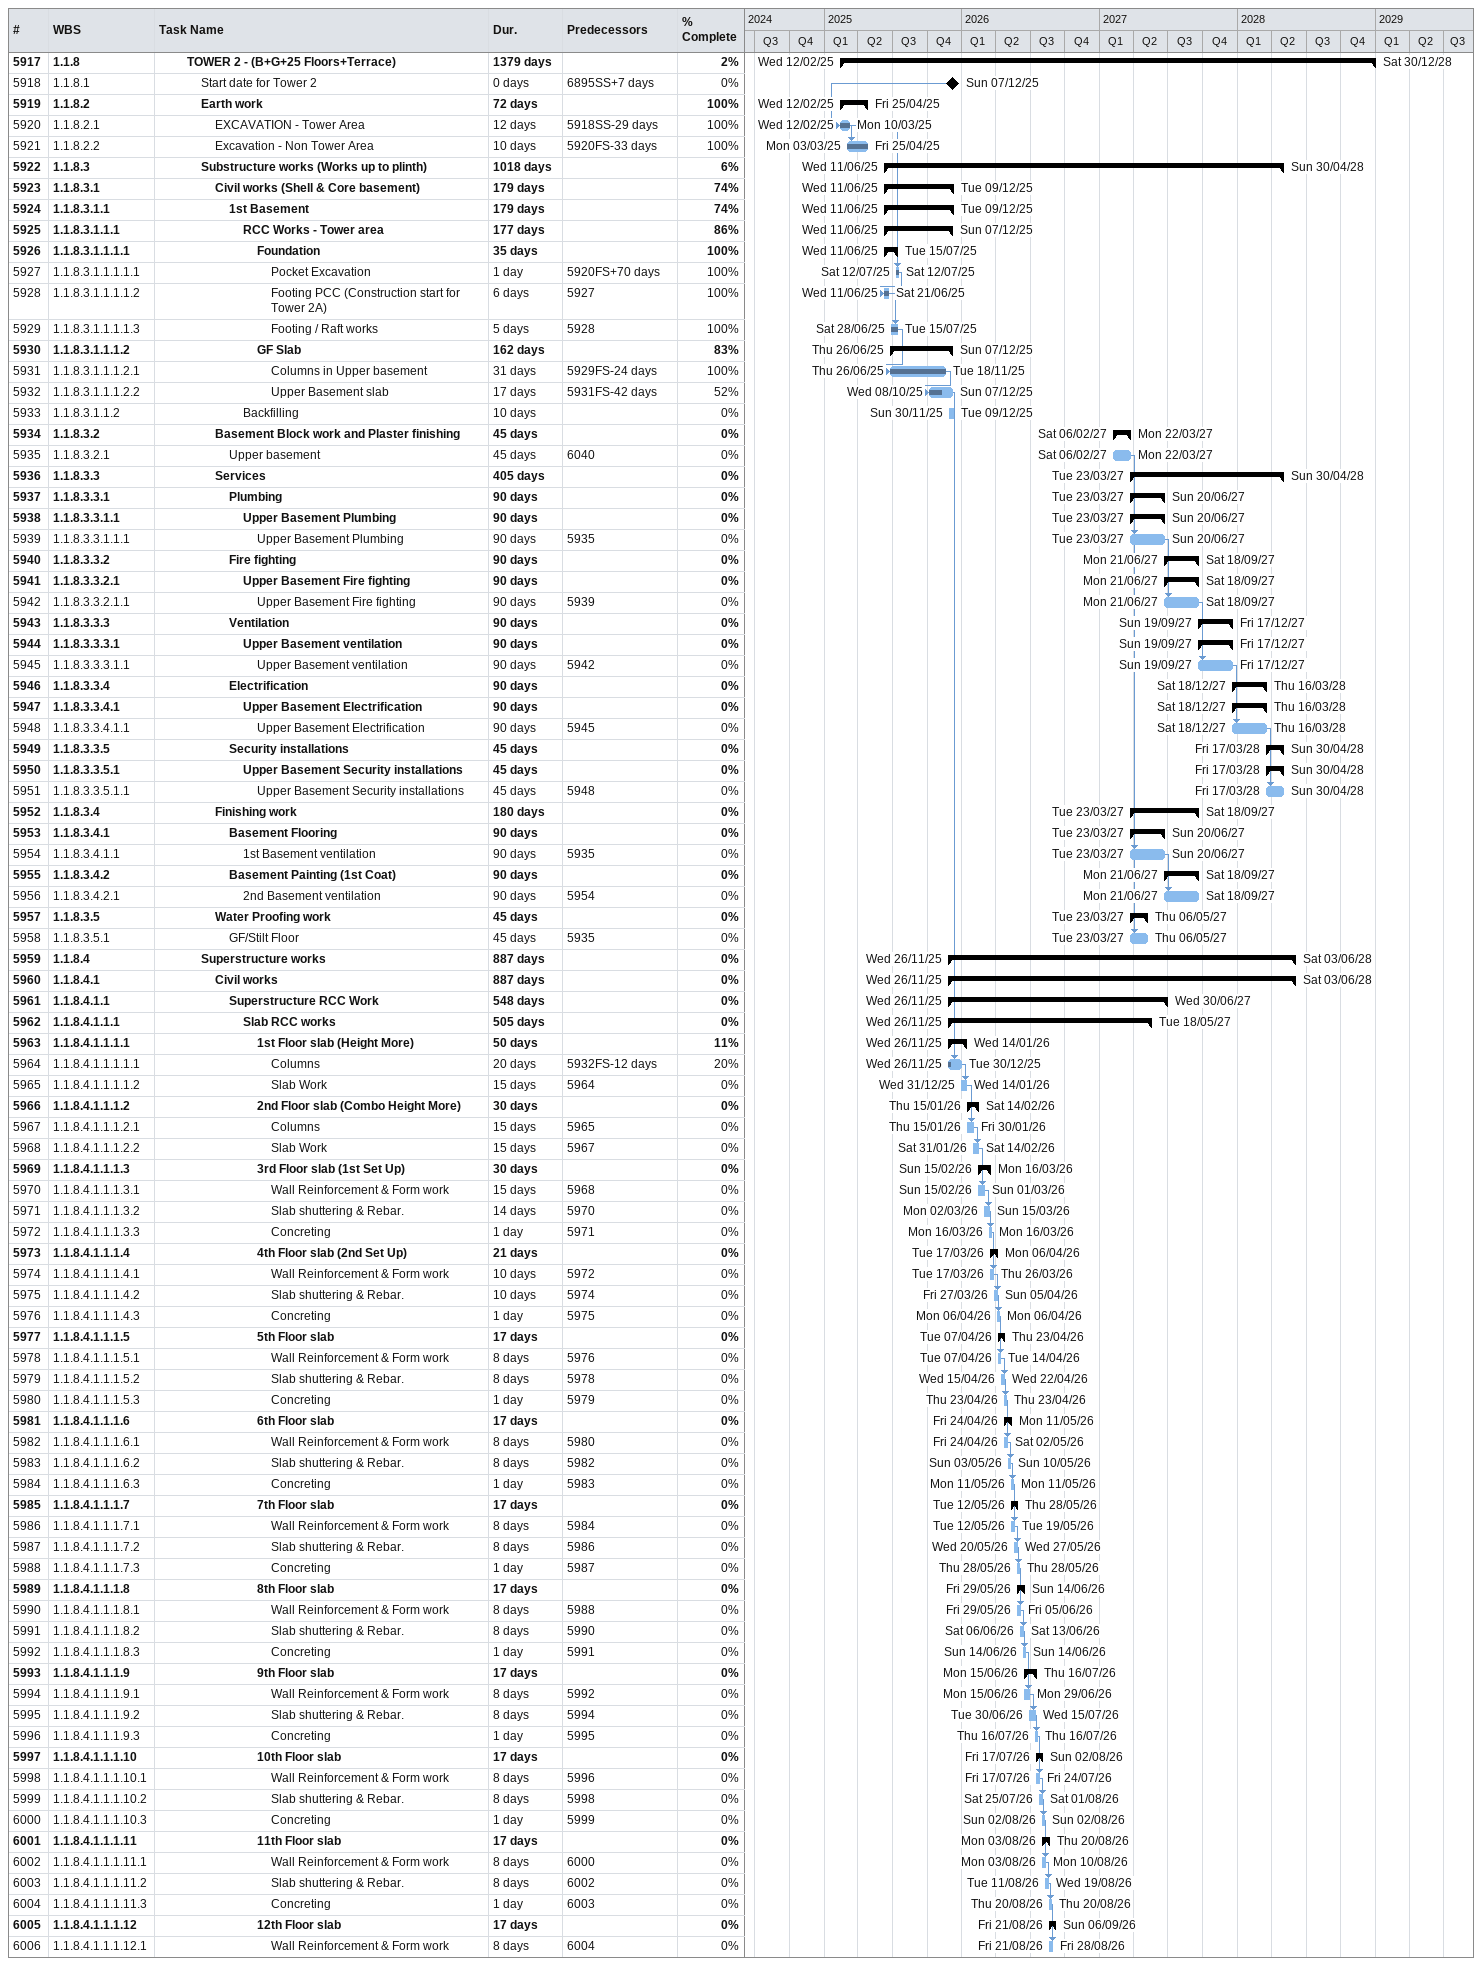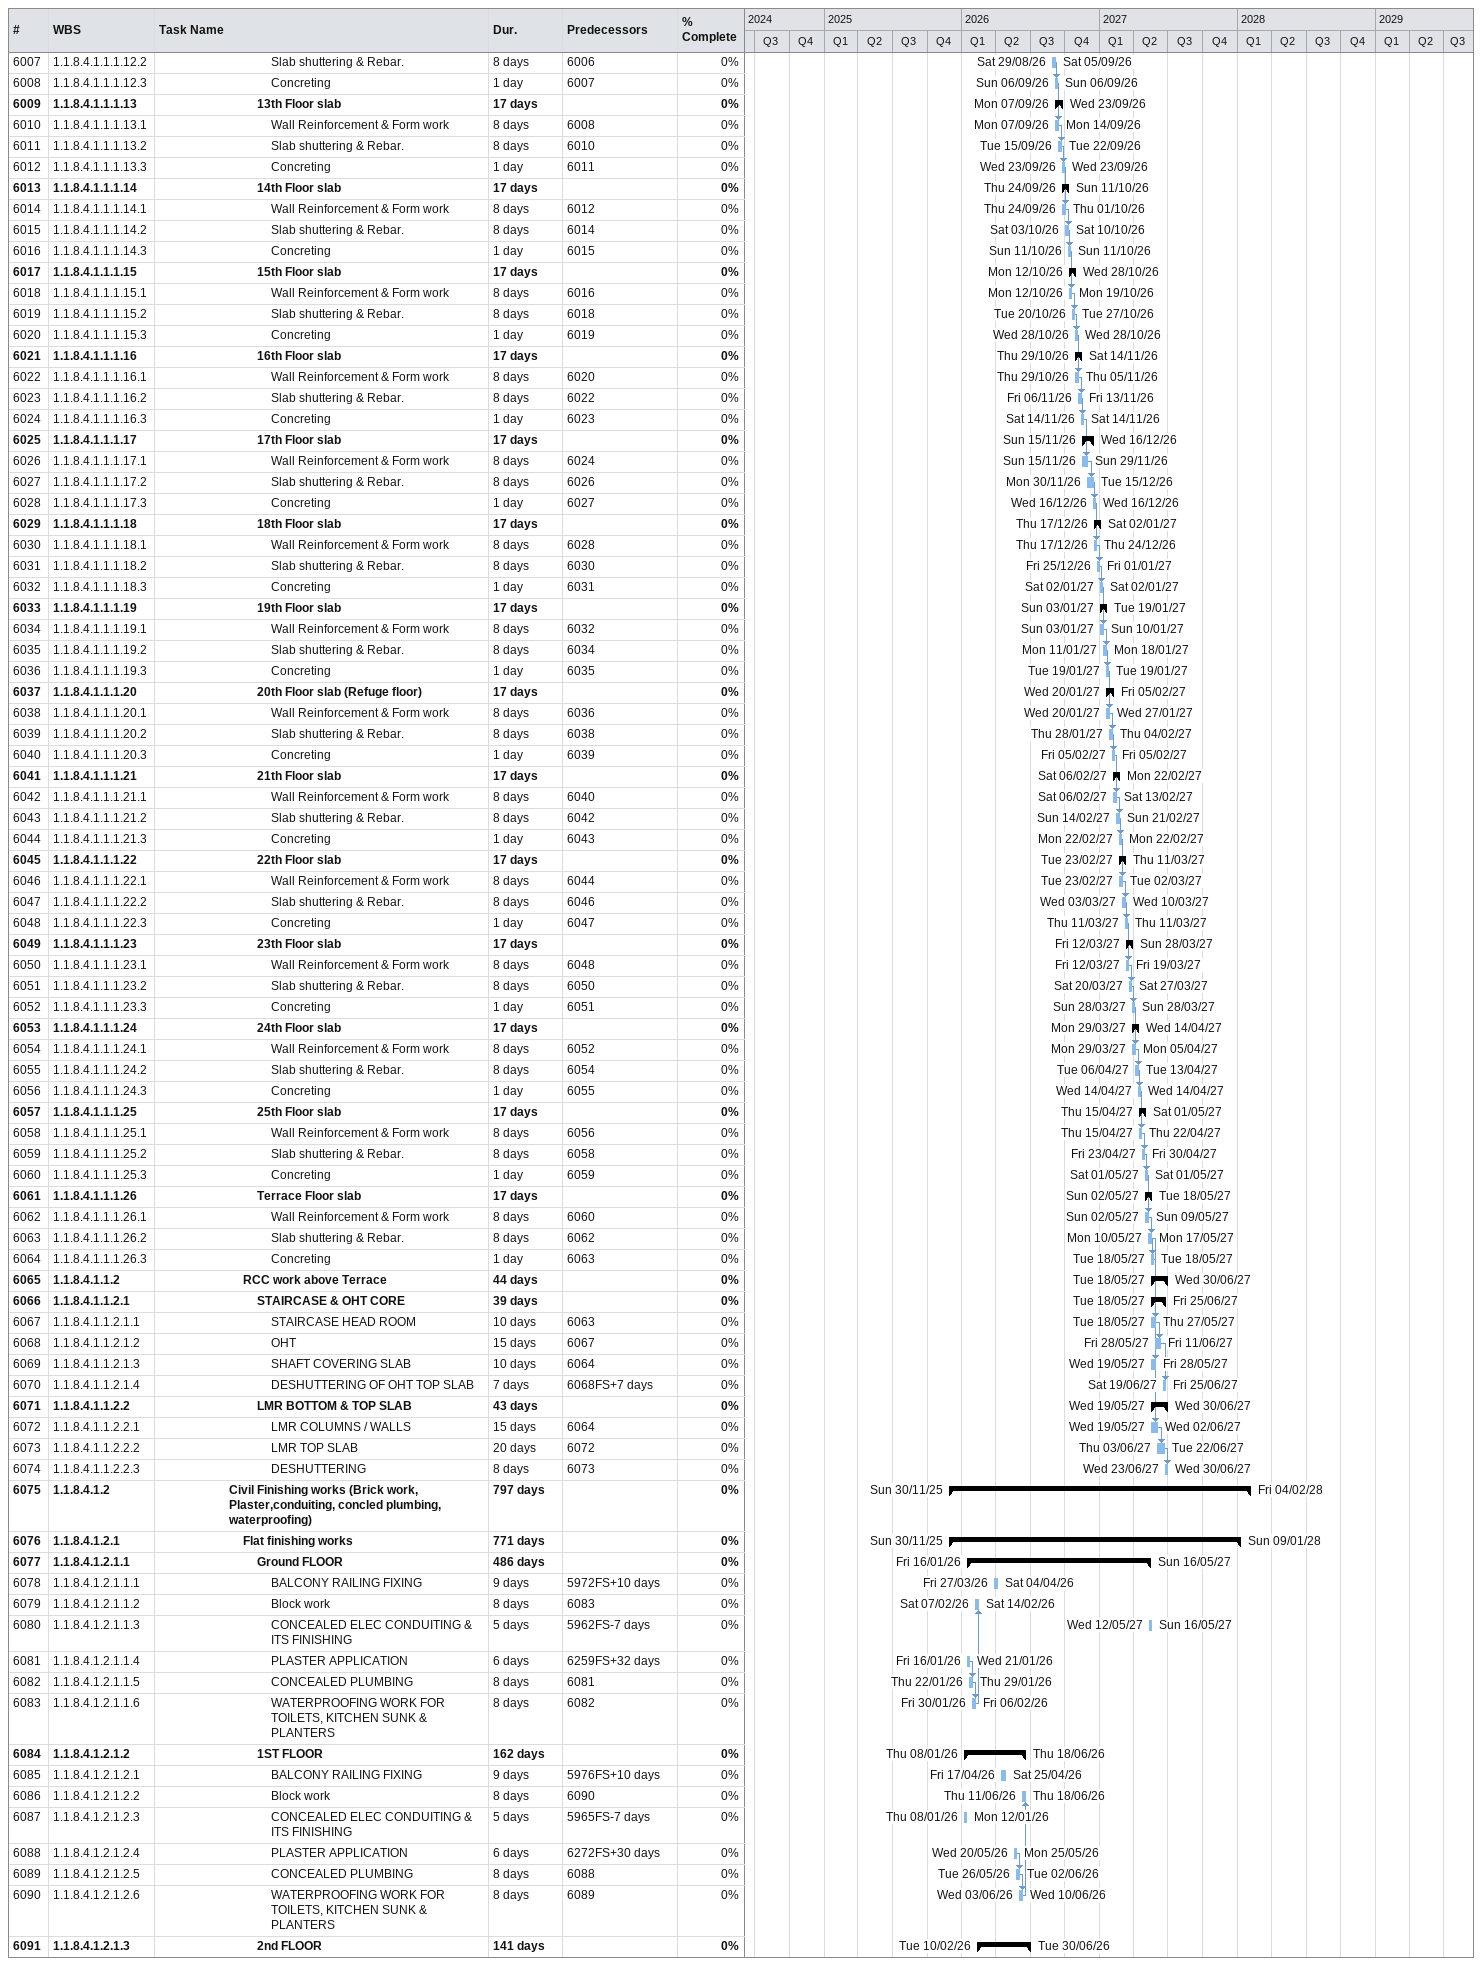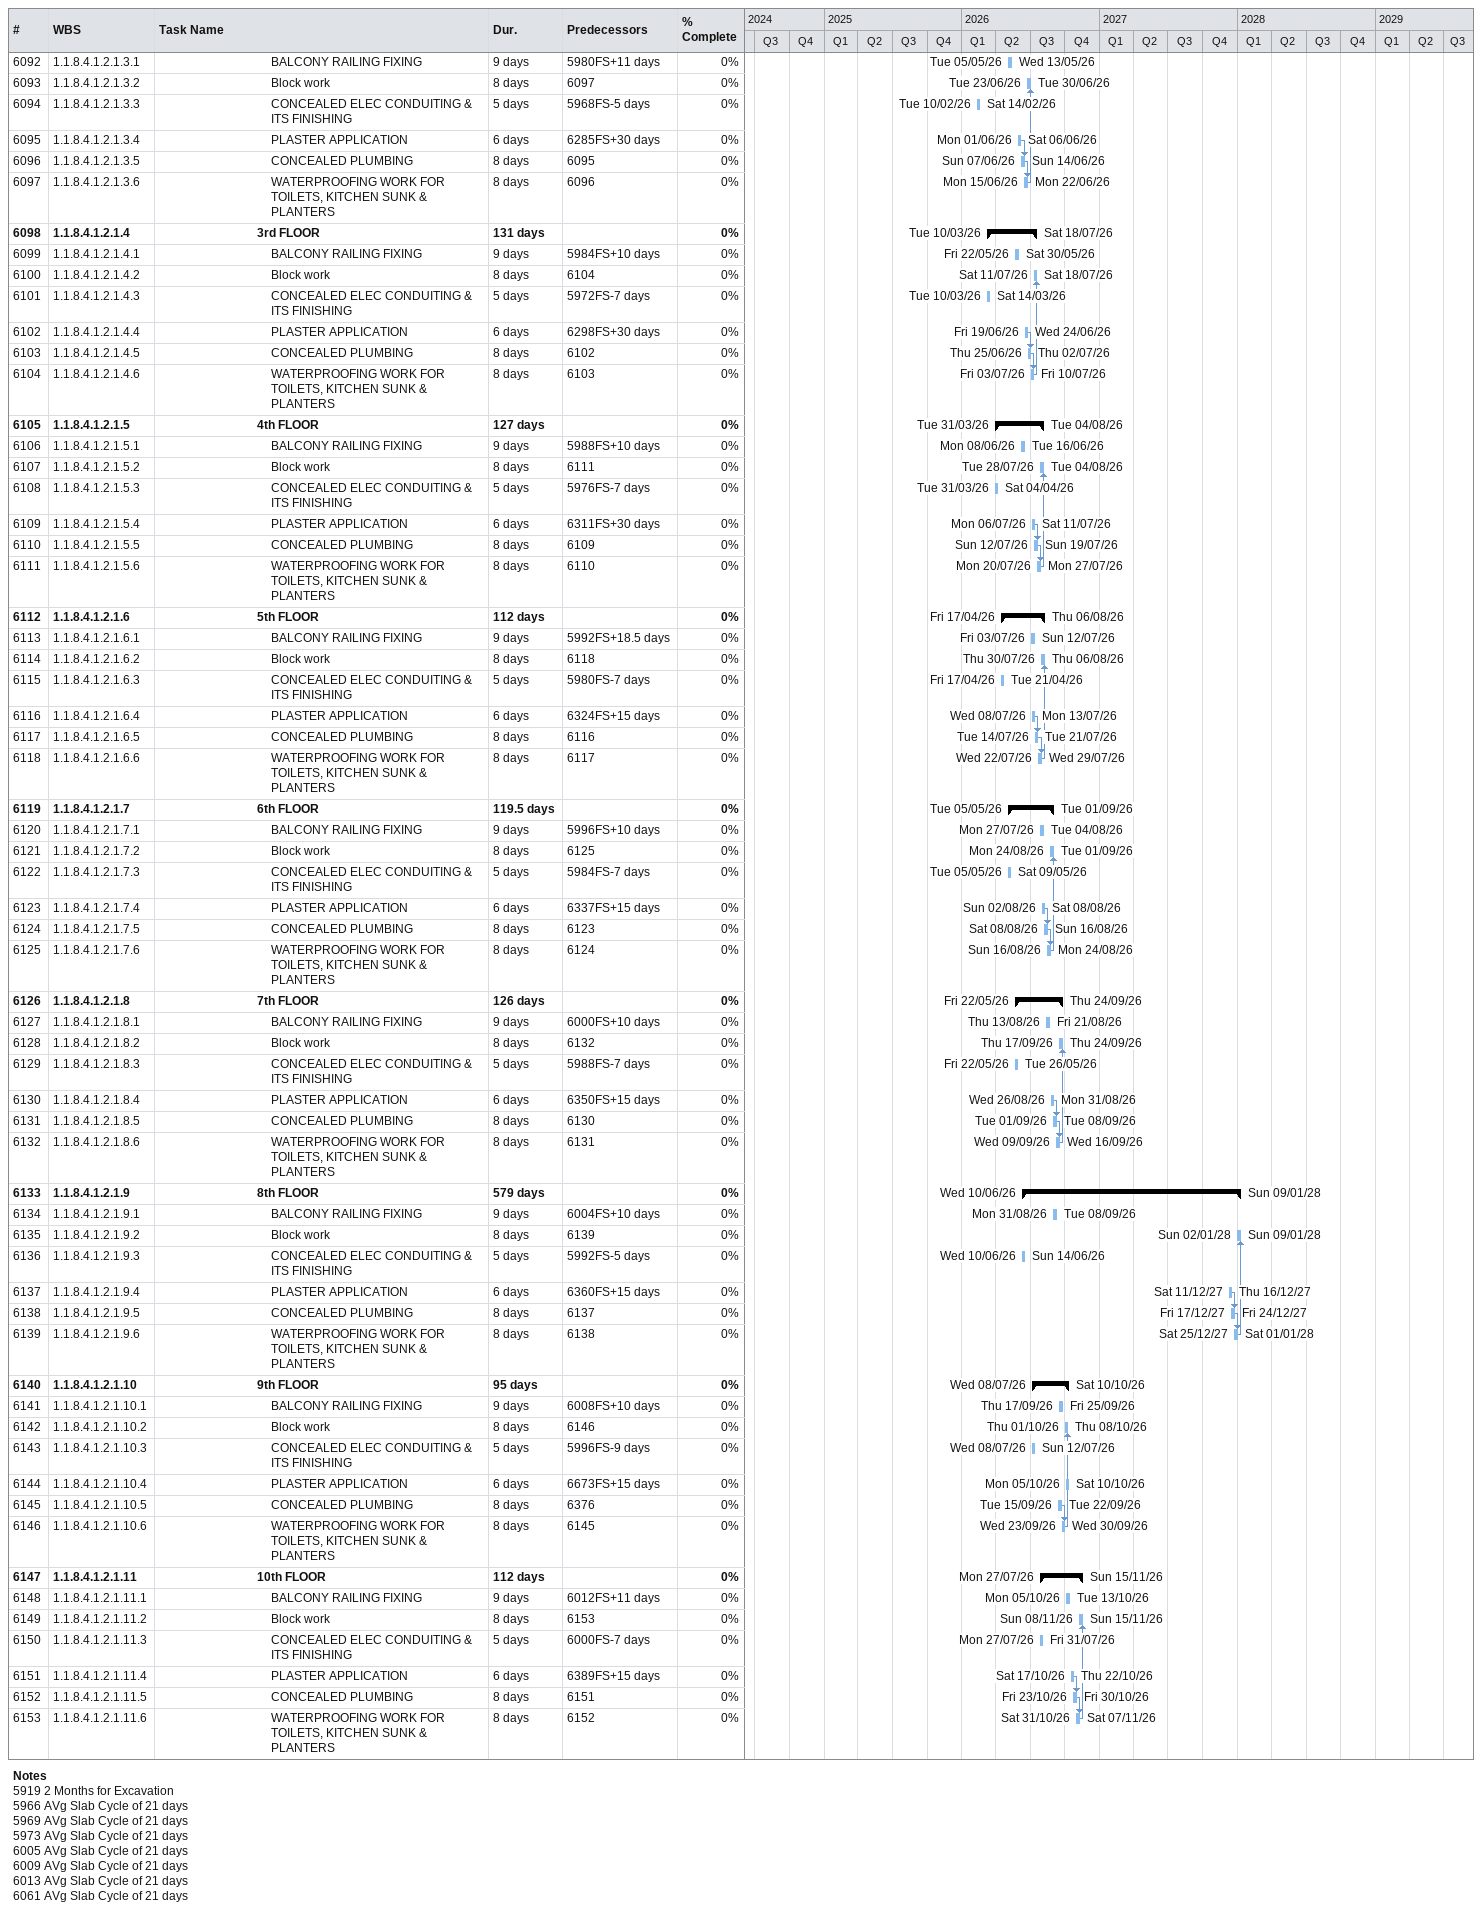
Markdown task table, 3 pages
| ID | WBS | Task | Duration | Start | Finish | Predecessors | % complete |
|---|---|---|---|---|---|---|---|
| 5917 | 1.1.8 | **TOWER 2 - (B+G+25 Floors+Terrace)** | 1379d | 2025-02-12 | 2028-12-30 |  | 2 |
| 5918 | 1.1.8.1 | Start date for Tower 2 | 0d | 2025-12-07 | 2025-12-07 | 6895SS+7d | 0 |
| 5919 | 1.1.8.2 | **Earth work** | 72d | 2025-02-12 | 2025-04-25 |  | 100 |
| 5920 | 1.1.8.2.1 | EXCAVATION - Tower Area | 12d | 2025-02-12 | 2025-03-10 | 5918SS-29d | 100 |
| 5921 | 1.1.8.2.2 | Excavation - Non Tower Area | 10d | 2025-03-03 | 2025-04-25 | 5920FS-33d | 100 |
| 5922 | 1.1.8.3 | **Substructure works (Works up to plinth)** | 1018d | 2025-06-11 | 2028-04-30 |  | 6 |
| 5923 | 1.1.8.3.1 | **Civil works (Shell & Core basement)** | 179d | 2025-06-11 | 2025-12-09 |  | 74 |
| 5924 | 1.1.8.3.1.1 | **1st Basement** | 179d | 2025-06-11 | 2025-12-09 |  | 74 |
| 5925 | 1.1.8.3.1.1.1 | **RCC Works - Tower area** | 177d | 2025-06-11 | 2025-12-07 |  | 86 |
| 5926 | 1.1.8.3.1.1.1.1 | **Foundation** | 35d | 2025-06-11 | 2025-07-15 |  | 100 |
| 5927 | 1.1.8.3.1.1.1.1.1 | Pocket Excavation | 1d | 2025-07-12 | 2025-07-12 | 5920FS+70d | 100 |
| 5928 | 1.1.8.3.1.1.1.1.2 | Footing PCC (Construction start for Tower 2A) | 6d | 2025-06-11 | 2025-06-21 | 5927 | 100 |
| 5929 | 1.1.8.3.1.1.1.1.3 | Footing / Raft works | 5d | 2025-06-28 | 2025-07-15 | 5928 | 100 |
| 5930 | 1.1.8.3.1.1.1.2 | **GF Slab** | 162d | 2025-06-26 | 2025-12-07 |  | 83 |
| 5931 | 1.1.8.3.1.1.1.2.1 | Columns in Upper basement | 31d | 2025-06-26 | 2025-11-18 | 5929FS-24d | 100 |
| 5932 | 1.1.8.3.1.1.1.2.2 | Upper Basement slab | 17d | 2025-10-08 | 2025-12-07 | 5931FS-42d | 52 |
| 5933 | 1.1.8.3.1.1.2 | Backfilling | 10d | 2025-11-30 | 2025-12-09 |  | 0 |
| 5934 | 1.1.8.3.2 | **Basement Block work and Plaster finishing** | 45d | 2027-02-06 | 2027-03-22 |  | 0 |
| 5935 | 1.1.8.3.2.1 | Upper basement | 45d | 2027-02-06 | 2027-03-22 | 6040 | 0 |
| 5936 | 1.1.8.3.3 | **Services** | 405d | 2027-03-23 | 2028-04-30 |  | 0 |
| 5937 | 1.1.8.3.3.1 | **Plumbing** | 90d | 2027-03-23 | 2027-06-20 |  | 0 |
| 5938 | 1.1.8.3.3.1.1 | **Upper Basement Plumbing** | 90d | 2027-03-23 | 2027-06-20 |  | 0 |
| 5939 | 1.1.8.3.3.1.1.1 | Upper Basement Plumbing | 90d | 2027-03-23 | 2027-06-20 | 5935 | 0 |
| 5940 | 1.1.8.3.3.2 | **Fire fighting** | 90d | 2027-06-21 | 2027-09-18 |  | 0 |
| 5941 | 1.1.8.3.3.2.1 | **Upper Basement Fire fighting** | 90d | 2027-06-21 | 2027-09-18 |  | 0 |
| 5942 | 1.1.8.3.3.2.1.1 | Upper Basement Fire fighting | 90d | 2027-06-21 | 2027-09-18 | 5939 | 0 |
| 5943 | 1.1.8.3.3.3 | **Ventilation** | 90d | 2027-09-19 | 2027-12-17 |  | 0 |
| 5944 | 1.1.8.3.3.3.1 | **Upper Basement ventilation** | 90d | 2027-09-19 | 2027-12-17 |  | 0 |
| 5945 | 1.1.8.3.3.3.1.1 | Upper Basement ventilation | 90d | 2027-09-19 | 2027-12-17 | 5942 | 0 |
| 5946 | 1.1.8.3.3.4 | **Electrification** | 90d | 2027-12-18 | 2028-03-16 |  | 0 |
| 5947 | 1.1.8.3.3.4.1 | **Upper Basement Electrification** | 90d | 2027-12-18 | 2028-03-16 |  | 0 |
| 5948 | 1.1.8.3.3.4.1.1 | Upper Basement Electrification | 90d | 2027-12-18 | 2028-03-16 | 5945 | 0 |
| 5949 | 1.1.8.3.3.5 | **Security installations** | 45d | 2028-03-17 | 2028-04-30 |  | 0 |
| 5950 | 1.1.8.3.3.5.1 | **Upper Basement Security installations** | 45d | 2028-03-17 | 2028-04-30 |  | 0 |
| 5951 | 1.1.8.3.3.5.1.1 | Upper Basement Security installations | 45d | 2028-03-17 | 2028-04-30 | 5948 | 0 |
| 5952 | 1.1.8.3.4 | **Finishing work** | 180d | 2027-03-23 | 2027-09-18 |  | 0 |
| 5953 | 1.1.8.3.4.1 | **Basement Flooring** | 90d | 2027-03-23 | 2027-06-20 |  | 0 |
| 5954 | 1.1.8.3.4.1.1 | 1st Basement ventilation | 90d | 2027-03-23 | 2027-06-20 | 5935 | 0 |
| 5955 | 1.1.8.3.4.2 | **Basement Painting (1st Coat)** | 90d | 2027-06-21 | 2027-09-18 |  | 0 |
| 5956 | 1.1.8.3.4.2.1 | 2nd Basement ventilation | 90d | 2027-06-21 | 2027-09-18 | 5954 | 0 |
| 5957 | 1.1.8.3.5 | **Water Proofing work** | 45d | 2027-03-23 | 2027-05-06 |  | 0 |
| 5958 | 1.1.8.3.5.1 | GF/Stilt Floor | 45d | 2027-03-23 | 2027-05-06 | 5935 | 0 |
| 5959 | 1.1.8.4 | **Superstructure works** | 887d | 2025-11-26 | 2028-06-03 |  | 0 |
| 5960 | 1.1.8.4.1 | **Civil works** | 887d | 2025-11-26 | 2028-06-03 |  | 0 |
| 5961 | 1.1.8.4.1.1 | **Superstructure RCC Work** | 548d | 2025-11-26 | 2027-06-30 |  | 0 |
| 5962 | 1.1.8.4.1.1.1 | **Slab RCC works** | 505d | 2025-11-26 | 2027-05-18 |  | 0 |
| 5963 | 1.1.8.4.1.1.1.1 | **1st Floor slab (Height More)** | 50d | 2025-11-26 | 2026-01-14 |  | 11 |
| 5964 | 1.1.8.4.1.1.1.1.1 | Columns | 20d | 2025-11-26 | 2025-12-30 | 5932FS-12d | 20 |
| 5965 | 1.1.8.4.1.1.1.1.2 | Slab Work | 15d | 2025-12-31 | 2026-01-14 | 5964 | 0 |
| 5966 | 1.1.8.4.1.1.1.2 | **2nd Floor slab (Combo Height More)** | 30d | 2026-01-15 | 2026-02-14 |  | 0 |
| 5967 | 1.1.8.4.1.1.1.2.1 | Columns | 15d | 2026-01-15 | 2026-01-30 | 5965 | 0 |
| 5968 | 1.1.8.4.1.1.1.2.2 | Slab Work | 15d | 2026-01-31 | 2026-02-14 | 5967 | 0 |
| 5969 | 1.1.8.4.1.1.1.3 | **3rd Floor slab (1st Set Up)** | 30d | 2026-02-15 | 2026-03-16 |  | 0 |
| 5970 | 1.1.8.4.1.1.1.3.1 | Wall Reinforcement & Form work | 15d | 2026-02-15 | 2026-03-01 | 5968 | 0 |
| 5971 | 1.1.8.4.1.1.1.3.2 | Slab shuttering & Rebar. | 14d | 2026-03-02 | 2026-03-15 | 5970 | 0 |
| 5972 | 1.1.8.4.1.1.1.3.3 | Concreting | 1d | 2026-03-16 | 2026-03-16 | 5971 | 0 |
| 5973 | 1.1.8.4.1.1.1.4 | **4th Floor slab (2nd Set Up)** | 21d | 2026-03-17 | 2026-04-06 |  | 0 |
| 5974 | 1.1.8.4.1.1.1.4.1 | Wall Reinforcement & Form work | 10d | 2026-03-17 | 2026-03-26 | 5972 | 0 |
| 5975 | 1.1.8.4.1.1.1.4.2 | Slab shuttering & Rebar. | 10d | 2026-03-27 | 2026-04-05 | 5974 | 0 |
| 5976 | 1.1.8.4.1.1.1.4.3 | Concreting | 1d | 2026-04-06 | 2026-04-06 | 5975 | 0 |
| 5977 | 1.1.8.4.1.1.1.5 | **5th Floor slab** | 17d | 2026-04-07 | 2026-04-23 |  | 0 |
| 5978 | 1.1.8.4.1.1.1.5.1 | Wall Reinforcement & Form work | 8d | 2026-04-07 | 2026-04-14 | 5976 | 0 |
| 5979 | 1.1.8.4.1.1.1.5.2 | Slab shuttering & Rebar. | 8d | 2026-04-15 | 2026-04-22 | 5978 | 0 |
| 5980 | 1.1.8.4.1.1.1.5.3 | Concreting | 1d | 2026-04-23 | 2026-04-23 | 5979 | 0 |
| 5981 | 1.1.8.4.1.1.1.6 | **6th Floor slab** | 17d | 2026-04-24 | 2026-05-11 |  | 0 |
| 5982 | 1.1.8.4.1.1.1.6.1 | Wall Reinforcement & Form work | 8d | 2026-04-24 | 2026-05-02 | 5980 | 0 |
| 5983 | 1.1.8.4.1.1.1.6.2 | Slab shuttering & Rebar. | 8d | 2026-05-03 | 2026-05-10 | 5982 | 0 |
| 5984 | 1.1.8.4.1.1.1.6.3 | Concreting | 1d | 2026-05-11 | 2026-05-11 | 5983 | 0 |
| 5985 | 1.1.8.4.1.1.1.7 | **7th Floor slab** | 17d | 2026-05-12 | 2026-05-28 |  | 0 |
| 5986 | 1.1.8.4.1.1.1.7.1 | Wall Reinforcement & Form work | 8d | 2026-05-12 | 2026-05-19 | 5984 | 0 |
| 5987 | 1.1.8.4.1.1.1.7.2 | Slab shuttering & Rebar. | 8d | 2026-05-20 | 2026-05-27 | 5986 | 0 |
| 5988 | 1.1.8.4.1.1.1.7.3 | Concreting | 1d | 2026-05-28 | 2026-05-28 | 5987 | 0 |
| 5989 | 1.1.8.4.1.1.1.8 | **8th Floor slab** | 17d | 2026-05-29 | 2026-06-14 |  | 0 |
| 5990 | 1.1.8.4.1.1.1.8.1 | Wall Reinforcement & Form work | 8d | 2026-05-29 | 2026-06-05 | 5988 | 0 |
| 5991 | 1.1.8.4.1.1.1.8.2 | Slab shuttering & Rebar. | 8d | 2026-06-06 | 2026-06-13 | 5990 | 0 |
| 5992 | 1.1.8.4.1.1.1.8.3 | Concreting | 1d | 2026-06-14 | 2026-06-14 | 5991 | 0 |
| 5993 | 1.1.8.4.1.1.1.9 | **9th Floor slab** | 17d | 2026-06-15 | 2026-07-16 |  | 0 |
| 5994 | 1.1.8.4.1.1.1.9.1 | Wall Reinforcement & Form work | 8d | 2026-06-15 | 2026-06-29 | 5992 | 0 |
| 5995 | 1.1.8.4.1.1.1.9.2 | Slab shuttering & Rebar. | 8d | 2026-06-30 | 2026-07-15 | 5994 | 0 |
| 5996 | 1.1.8.4.1.1.1.9.3 | Concreting | 1d | 2026-07-16 | 2026-07-16 | 5995 | 0 |
| 5997 | 1.1.8.4.1.1.1.10 | **10th Floor slab** | 17d | 2026-07-17 | 2026-08-02 |  | 0 |
| 5998 | 1.1.8.4.1.1.1.10.1 | Wall Reinforcement & Form work | 8d | 2026-07-17 | 2026-07-24 | 5996 | 0 |
| 5999 | 1.1.8.4.1.1.1.10.2 | Slab shuttering & Rebar. | 8d | 2026-07-25 | 2026-08-01 | 5998 | 0 |
| 6000 | 1.1.8.4.1.1.1.10.3 | Concreting | 1d | 2026-08-02 | 2026-08-02 | 5999 | 0 |
| 6001 | 1.1.8.4.1.1.1.11 | **11th Floor slab** | 17d | 2026-08-03 | 2026-08-20 |  | 0 |
| 6002 | 1.1.8.4.1.1.1.11.1 | Wall Reinforcement & Form work | 8d | 2026-08-03 | 2026-08-10 | 6000 | 0 |
| 6003 | 1.1.8.4.1.1.1.11.2 | Slab shuttering & Rebar. | 8d | 2026-08-11 | 2026-08-19 | 6002 | 0 |
| 6004 | 1.1.8.4.1.1.1.11.3 | Concreting | 1d | 2026-08-20 | 2026-08-20 | 6003 | 0 |
| 6005 | 1.1.8.4.1.1.1.12 | **12th Floor slab** | 17d | 2026-08-21 | 2026-09-06 |  | 0 |
| 6006 | 1.1.8.4.1.1.1.12.1 | Wall Reinforcement & Form work | 8d | 2026-08-21 | 2026-08-28 | 6004 | 0 |
| 6007 | 1.1.8.4.1.1.1.12.2 | Slab shuttering & Rebar. | 8d | 2026-08-29 | 2026-09-05 | 6006 | 0 |
| 6008 | 1.1.8.4.1.1.1.12.3 | Concreting | 1d | 2026-09-06 | 2026-09-06 | 6007 | 0 |
| 6009 | 1.1.8.4.1.1.1.13 | **13th Floor slab** | 17d | 2026-09-07 | 2026-09-23 |  | 0 |
| 6010 | 1.1.8.4.1.1.1.13.1 | Wall Reinforcement & Form work | 8d | 2026-09-07 | 2026-09-14 | 6008 | 0 |
| 6011 | 1.1.8.4.1.1.1.13.2 | Slab shuttering & Rebar. | 8d | 2026-09-15 | 2026-09-22 | 6010 | 0 |
| 6012 | 1.1.8.4.1.1.1.13.3 | Concreting | 1d | 2026-09-23 | 2026-09-23 | 6011 | 0 |
| 6013 | 1.1.8.4.1.1.1.14 | **14th Floor slab** | 17d | 2026-09-24 | 2026-10-11 |  | 0 |
| 6014 | 1.1.8.4.1.1.1.14.1 | Wall Reinforcement & Form work | 8d | 2026-09-24 | 2026-10-01 | 6012 | 0 |
| 6015 | 1.1.8.4.1.1.1.14.2 | Slab shuttering & Rebar. | 8d | 2026-10-03 | 2026-10-10 | 6014 | 0 |
| 6016 | 1.1.8.4.1.1.1.14.3 | Concreting | 1d | 2026-10-11 | 2026-10-11 | 6015 | 0 |
| 6017 | 1.1.8.4.1.1.1.15 | **15th Floor slab** | 17d | 2026-10-12 | 2026-10-28 |  | 0 |
| 6018 | 1.1.8.4.1.1.1.15.1 | Wall Reinforcement & Form work | 8d | 2026-10-12 | 2026-10-19 | 6016 | 0 |
| 6019 | 1.1.8.4.1.1.1.15.2 | Slab shuttering & Rebar. | 8d | 2026-10-20 | 2026-10-27 | 6018 | 0 |
| 6020 | 1.1.8.4.1.1.1.15.3 | Concreting | 1d | 2026-10-28 | 2026-10-28 | 6019 | 0 |
| 6021 | 1.1.8.4.1.1.1.16 | **16th Floor slab** | 17d | 2026-10-29 | 2026-11-14 |  | 0 |
| 6022 | 1.1.8.4.1.1.1.16.1 | Wall Reinforcement & Form work | 8d | 2026-10-29 | 2026-11-05 | 6020 | 0 |
| 6023 | 1.1.8.4.1.1.1.16.2 | Slab shuttering & Rebar. | 8d | 2026-11-06 | 2026-11-13 | 6022 | 0 |
| 6024 | 1.1.8.4.1.1.1.16.3 | Concreting | 1d | 2026-11-14 | 2026-11-14 | 6023 | 0 |
| 6025 | 1.1.8.4.1.1.1.17 | **17th Floor slab** | 17d | 2026-11-15 | 2026-12-16 |  | 0 |
| 6026 | 1.1.8.4.1.1.1.17.1 | Wall Reinforcement & Form work | 8d | 2026-11-15 | 2026-11-29 | 6024 | 0 |
| 6027 | 1.1.8.4.1.1.1.17.2 | Slab shuttering & Rebar. | 8d | 2026-11-30 | 2026-12-15 | 6026 | 0 |
| 6028 | 1.1.8.4.1.1.1.17.3 | Concreting | 1d | 2026-12-16 | 2026-12-16 | 6027 | 0 |
| 6029 | 1.1.8.4.1.1.1.18 | **18th Floor slab** | 17d | 2026-12-17 | 2027-01-02 |  | 0 |
| 6030 | 1.1.8.4.1.1.1.18.1 | Wall Reinforcement & Form work | 8d | 2026-12-17 | 2026-12-24 | 6028 | 0 |
| 6031 | 1.1.8.4.1.1.1.18.2 | Slab shuttering & Rebar. | 8d | 2026-12-25 | 2027-01-01 | 6030 | 0 |
| 6032 | 1.1.8.4.1.1.1.18.3 | Concreting | 1d | 2027-01-02 | 2027-01-02 | 6031 | 0 |
| 6033 | 1.1.8.4.1.1.1.19 | **19th Floor slab** | 17d | 2027-01-03 | 2027-01-19 |  | 0 |
| 6034 | 1.1.8.4.1.1.1.19.1 | Wall Reinforcement & Form work | 8d | 2027-01-03 | 2027-01-10 | 6032 | 0 |
| 6035 | 1.1.8.4.1.1.1.19.2 | Slab shuttering & Rebar. | 8d | 2027-01-11 | 2027-01-18 | 6034 | 0 |
| 6036 | 1.1.8.4.1.1.1.19.3 | Concreting | 1d | 2027-01-19 | 2027-01-19 | 6035 | 0 |
| 6037 | 1.1.8.4.1.1.1.20 | **20th Floor slab (Refuge floor)** | 17d | 2027-01-20 | 2027-02-05 |  | 0 |
| 6038 | 1.1.8.4.1.1.1.20.1 | Wall Reinforcement & Form work | 8d | 2027-01-20 | 2027-01-27 | 6036 | 0 |
| 6039 | 1.1.8.4.1.1.1.20.2 | Slab shuttering & Rebar. | 8d | 2027-01-28 | 2027-02-04 | 6038 | 0 |
| 6040 | 1.1.8.4.1.1.1.20.3 | Concreting | 1d | 2027-02-05 | 2027-02-05 | 6039 | 0 |
| 6041 | 1.1.8.4.1.1.1.21 | **21th Floor slab** | 17d | 2027-02-06 | 2027-02-22 |  | 0 |
| 6042 | 1.1.8.4.1.1.1.21.1 | Wall Reinforcement & Form work | 8d | 2027-02-06 | 2027-02-13 | 6040 | 0 |
| 6043 | 1.1.8.4.1.1.1.21.2 | Slab shuttering & Rebar. | 8d | 2027-02-14 | 2027-02-21 | 6042 | 0 |
| 6044 | 1.1.8.4.1.1.1.21.3 | Concreting | 1d | 2027-02-22 | 2027-02-22 | 6043 | 0 |
| 6045 | 1.1.8.4.1.1.1.22 | **22th Floor slab** | 17d | 2027-02-23 | 2027-03-11 |  | 0 |
| 6046 | 1.1.8.4.1.1.1.22.1 | Wall Reinforcement & Form work | 8d | 2027-02-23 | 2027-03-02 | 6044 | 0 |
| 6047 | 1.1.8.4.1.1.1.22.2 | Slab shuttering & Rebar. | 8d | 2027-03-03 | 2027-03-10 | 6046 | 0 |
| 6048 | 1.1.8.4.1.1.1.22.3 | Concreting | 1d | 2027-03-11 | 2027-03-11 | 6047 | 0 |
| 6049 | 1.1.8.4.1.1.1.23 | **23th Floor slab** | 17d | 2027-03-12 | 2027-03-28 |  | 0 |
| 6050 | 1.1.8.4.1.1.1.23.1 | Wall Reinforcement & Form work | 8d | 2027-03-12 | 2027-03-19 | 6048 | 0 |
| 6051 | 1.1.8.4.1.1.1.23.2 | Slab shuttering & Rebar. | 8d | 2027-03-20 | 2027-03-27 | 6050 | 0 |
| 6052 | 1.1.8.4.1.1.1.23.3 | Concreting | 1d | 2027-03-28 | 2027-03-28 | 6051 | 0 |
| 6053 | 1.1.8.4.1.1.1.24 | **24th Floor slab** | 17d | 2027-03-29 | 2027-04-14 |  | 0 |
| 6054 | 1.1.8.4.1.1.1.24.1 | Wall Reinforcement & Form work | 8d | 2027-03-29 | 2027-04-05 | 6052 | 0 |
| 6055 | 1.1.8.4.1.1.1.24.2 | Slab shuttering & Rebar. | 8d | 2027-04-06 | 2027-04-13 | 6054 | 0 |
| 6056 | 1.1.8.4.1.1.1.24.3 | Concreting | 1d | 2027-04-14 | 2027-04-14 | 6055 | 0 |
| 6057 | 1.1.8.4.1.1.1.25 | **25th Floor slab** | 17d | 2027-04-15 | 2027-05-01 |  | 0 |
| 6058 | 1.1.8.4.1.1.1.25.1 | Wall Reinforcement & Form work | 8d | 2027-04-15 | 2027-04-22 | 6056 | 0 |
| 6059 | 1.1.8.4.1.1.1.25.2 | Slab shuttering & Rebar. | 8d | 2027-04-23 | 2027-04-30 | 6058 | 0 |
| 6060 | 1.1.8.4.1.1.1.25.3 | Concreting | 1d | 2027-05-01 | 2027-05-01 | 6059 | 0 |
| 6061 | 1.1.8.4.1.1.1.26 | **Terrace Floor slab** | 17d | 2027-05-02 | 2027-05-18 |  | 0 |
| 6062 | 1.1.8.4.1.1.1.26.1 | Wall Reinforcement & Form work | 8d | 2027-05-02 | 2027-05-09 | 6060 | 0 |
| 6063 | 1.1.8.4.1.1.1.26.2 | Slab shuttering & Rebar. | 8d | 2027-05-10 | 2027-05-17 | 6062 | 0 |
| 6064 | 1.1.8.4.1.1.1.26.3 | Concreting | 1d | 2027-05-18 | 2027-05-18 | 6063 | 0 |
| 6065 | 1.1.8.4.1.1.2 | **RCC work above Terrace** | 44d | 2027-05-18 | 2027-06-30 |  | 0 |
| 6066 | 1.1.8.4.1.1.2.1 | **STAIRCASE & OHT CORE** | 39d | 2027-05-18 | 2027-06-25 |  | 0 |
| 6067 | 1.1.8.4.1.1.2.1.1 | STAIRCASE HEAD ROOM | 10d | 2027-05-18 | 2027-05-27 | 6063 | 0 |
| 6068 | 1.1.8.4.1.1.2.1.2 | OHT | 15d | 2027-05-28 | 2027-06-11 | 6067 | 0 |
| 6069 | 1.1.8.4.1.1.2.1.3 | SHAFT COVERING SLAB | 10d | 2027-05-19 | 2027-05-28 | 6064 | 0 |
| 6070 | 1.1.8.4.1.1.2.1.4 | DESHUTTERING OF OHT TOP SLAB | 7d | 2027-06-19 | 2027-06-25 | 6068FS+7d | 0 |
| 6071 | 1.1.8.4.1.1.2.2 | **LMR BOTTOM & TOP SLAB** | 43d | 2027-05-19 | 2027-06-30 |  | 0 |
| 6072 | 1.1.8.4.1.1.2.2.1 | LMR COLUMNS / WALLS | 15d | 2027-05-19 | 2027-06-02 | 6064 | 0 |
| 6073 | 1.1.8.4.1.1.2.2.2 | LMR TOP SLAB | 20d | 2027-06-03 | 2027-06-22 | 6072 | 0 |
| 6074 | 1.1.8.4.1.1.2.2.3 | DESHUTTERING | 8d | 2027-06-23 | 2027-06-30 | 6073 | 0 |
| 6075 | 1.1.8.4.1.2 | **Civil Finishing works (Brick work, Plaster,conduiting, concled plumbing, waterproofing)** | 797d | 2025-11-30 | 2028-02-04 |  | 0 |
| 6076 | 1.1.8.4.1.2.1 | **Flat finishing works** | 771d | 2025-11-30 | 2028-01-09 |  | 0 |
| 6077 | 1.1.8.4.1.2.1.1 | **Ground FLOOR** | 486d | 2026-01-16 | 2027-05-16 |  | 0 |
| 6078 | 1.1.8.4.1.2.1.1.1 | BALCONY RAILING FIXING | 9d | 2026-03-27 | 2026-04-04 | 5972FS+10d | 0 |
| 6079 | 1.1.8.4.1.2.1.1.2 | Block work | 8d | 2026-02-07 | 2026-02-14 | 6083 | 0 |
| 6080 | 1.1.8.4.1.2.1.1.3 | CONCEALED ELEC CONDUITING & ITS FINISHING | 5d | 2027-05-12 | 2027-05-16 | 5962FS-7d | 0 |
| 6081 | 1.1.8.4.1.2.1.1.4 | PLASTER APPLICATION | 6d | 2026-01-16 | 2026-01-21 | 6259FS+32d | 0 |
| 6082 | 1.1.8.4.1.2.1.1.5 | CONCEALED PLUMBING | 8d | 2026-01-22 | 2026-01-29 | 6081 | 0 |
| 6083 | 1.1.8.4.1.2.1.1.6 | WATERPROOFING WORK FOR TOILETS, KITCHEN SUNK & PLANTERS | 8d | 2026-01-30 | 2026-02-06 | 6082 | 0 |
| 6084 | 1.1.8.4.1.2.1.2 | **1ST FLOOR** | 162d | 2026-01-08 | 2026-06-18 |  | 0 |
| 6085 | 1.1.8.4.1.2.1.2.1 | BALCONY RAILING FIXING | 9d | 2026-04-17 | 2026-04-25 | 5976FS+10d | 0 |
| 6086 | 1.1.8.4.1.2.1.2.2 | Block work | 8d | 2026-06-11 | 2026-06-18 | 6090 | 0 |
| 6087 | 1.1.8.4.1.2.1.2.3 | CONCEALED ELEC CONDUITING & ITS FINISHING | 5d | 2026-01-08 | 2026-01-12 | 5965FS-7d | 0 |
| 6088 | 1.1.8.4.1.2.1.2.4 | PLASTER APPLICATION | 6d | 2026-05-20 | 2026-05-25 | 6272FS+30d | 0 |
| 6089 | 1.1.8.4.1.2.1.2.5 | CONCEALED PLUMBING | 8d | 2026-05-26 | 2026-06-02 | 6088 | 0 |
| 6090 | 1.1.8.4.1.2.1.2.6 | WATERPROOFING WORK FOR TOILETS, KITCHEN SUNK & PLANTERS | 8d | 2026-06-03 | 2026-06-10 | 6089 | 0 |
| 6091 | 1.1.8.4.1.2.1.3 | **2nd FLOOR** | 141d | 2026-02-10 | 2026-06-30 |  | 0 |
| 6092 | 1.1.8.4.1.2.1.3.1 | BALCONY RAILING FIXING | 9d | 2026-05-05 | 2026-05-13 | 5980FS+11d | 0 |
| 6093 | 1.1.8.4.1.2.1.3.2 | Block work | 8d | 2026-06-23 | 2026-06-30 | 6097 | 0 |
| 6094 | 1.1.8.4.1.2.1.3.3 | CONCEALED ELEC CONDUITING & ITS FINISHING | 5d | 2026-02-10 | 2026-02-14 | 5968FS-5d | 0 |
| 6095 | 1.1.8.4.1.2.1.3.4 | PLASTER APPLICATION | 6d | 2026-06-01 | 2026-06-06 | 6285FS+30d | 0 |
| 6096 | 1.1.8.4.1.2.1.3.5 | CONCEALED PLUMBING | 8d | 2026-06-07 | 2026-06-14 | 6095 | 0 |
| 6097 | 1.1.8.4.1.2.1.3.6 | WATERPROOFING WORK FOR TOILETS, KITCHEN SUNK & PLANTERS | 8d | 2026-06-15 | 2026-06-22 | 6096 | 0 |
| 6098 | 1.1.8.4.1.2.1.4 | **3rd FLOOR** | 131d | 2026-03-10 | 2026-07-18 |  | 0 |
| 6099 | 1.1.8.4.1.2.1.4.1 | BALCONY RAILING FIXING | 9d | 2026-05-22 | 2026-05-30 | 5984FS+10d | 0 |
| 6100 | 1.1.8.4.1.2.1.4.2 | Block work | 8d | 2026-07-11 | 2026-07-18 | 6104 | 0 |
| 6101 | 1.1.8.4.1.2.1.4.3 | CONCEALED ELEC CONDUITING & ITS FINISHING | 5d | 2026-03-10 | 2026-03-14 | 5972FS-7d | 0 |
| 6102 | 1.1.8.4.1.2.1.4.4 | PLASTER APPLICATION | 6d | 2026-06-19 | 2026-06-24 | 6298FS+30d | 0 |
| 6103 | 1.1.8.4.1.2.1.4.5 | CONCEALED PLUMBING | 8d | 2026-06-25 | 2026-07-02 | 6102 | 0 |
| 6104 | 1.1.8.4.1.2.1.4.6 | WATERPROOFING WORK FOR TOILETS, KITCHEN SUNK & PLANTERS | 8d | 2026-07-03 | 2026-07-10 | 6103 | 0 |
| 6105 | 1.1.8.4.1.2.1.5 | **4th FLOOR** | 127d | 2026-03-31 | 2026-08-04 |  | 0 |
| 6106 | 1.1.8.4.1.2.1.5.1 | BALCONY RAILING FIXING | 9d | 2026-06-08 | 2026-06-16 | 5988FS+10d | 0 |
| 6107 | 1.1.8.4.1.2.1.5.2 | Block work | 8d | 2026-07-28 | 2026-08-04 | 6111 | 0 |
| 6108 | 1.1.8.4.1.2.1.5.3 | CONCEALED ELEC CONDUITING & ITS FINISHING | 5d | 2026-03-31 | 2026-04-04 | 5976FS-7d | 0 |
| 6109 | 1.1.8.4.1.2.1.5.4 | PLASTER APPLICATION | 6d | 2026-07-06 | 2026-07-11 | 6311FS+30d | 0 |
| 6110 | 1.1.8.4.1.2.1.5.5 | CONCEALED PLUMBING | 8d | 2026-07-12 | 2026-07-19 | 6109 | 0 |
| 6111 | 1.1.8.4.1.2.1.5.6 | WATERPROOFING WORK FOR TOILETS, KITCHEN SUNK & PLANTERS | 8d | 2026-07-20 | 2026-07-27 | 6110 | 0 |
| 6112 | 1.1.8.4.1.2.1.6 | **5th FLOOR** | 112d | 2026-04-17 | 2026-08-06 |  | 0 |
| 6113 | 1.1.8.4.1.2.1.6.1 | BALCONY RAILING FIXING | 9d | 2026-07-03 | 2026-07-12 | 5992FS+18.5d | 0 |
| 6114 | 1.1.8.4.1.2.1.6.2 | Block work | 8d | 2026-07-30 | 2026-08-06 | 6118 | 0 |
| 6115 | 1.1.8.4.1.2.1.6.3 | CONCEALED ELEC CONDUITING & ITS FINISHING | 5d | 2026-04-17 | 2026-04-21 | 5980FS-7d | 0 |
| 6116 | 1.1.8.4.1.2.1.6.4 | PLASTER APPLICATION | 6d | 2026-07-08 | 2026-07-13 | 6324FS+15d | 0 |
| 6117 | 1.1.8.4.1.2.1.6.5 | CONCEALED PLUMBING | 8d | 2026-07-14 | 2026-07-21 | 6116 | 0 |
| 6118 | 1.1.8.4.1.2.1.6.6 | WATERPROOFING WORK FOR TOILETS, KITCHEN SUNK & PLANTERS | 8d | 2026-07-22 | 2026-07-29 | 6117 | 0 |
| 6119 | 1.1.8.4.1.2.1.7 | **6th FLOOR** | 119.5d | 2026-05-05 | 2026-09-01 |  | 0 |
| 6120 | 1.1.8.4.1.2.1.7.1 | BALCONY RAILING FIXING | 9d | 2026-07-27 | 2026-08-04 | 5996FS+10d | 0 |
| 6121 | 1.1.8.4.1.2.1.7.2 | Block work | 8d | 2026-08-24 | 2026-09-01 | 6125 | 0 |
| 6122 | 1.1.8.4.1.2.1.7.3 | CONCEALED ELEC CONDUITING & ITS FINISHING | 5d | 2026-05-05 | 2026-05-09 | 5984FS-7d | 0 |
| 6123 | 1.1.8.4.1.2.1.7.4 | PLASTER APPLICATION | 6d | 2026-08-02 | 2026-08-08 | 6337FS+15d | 0 |
| 6124 | 1.1.8.4.1.2.1.7.5 | CONCEALED PLUMBING | 8d | 2026-08-08 | 2026-08-16 | 6123 | 0 |
| 6125 | 1.1.8.4.1.2.1.7.6 | WATERPROOFING WORK FOR TOILETS, KITCHEN SUNK & PLANTERS | 8d | 2026-08-16 | 2026-08-24 | 6124 | 0 |
| 6126 | 1.1.8.4.1.2.1.8 | **7th FLOOR** | 126d | 2026-05-22 | 2026-09-24 |  | 0 |
| 6127 | 1.1.8.4.1.2.1.8.1 | BALCONY RAILING FIXING | 9d | 2026-08-13 | 2026-08-21 | 6000FS+10d | 0 |
| 6128 | 1.1.8.4.1.2.1.8.2 | Block work | 8d | 2026-09-17 | 2026-09-24 | 6132 | 0 |
| 6129 | 1.1.8.4.1.2.1.8.3 | CONCEALED ELEC CONDUITING & ITS FINISHING | 5d | 2026-05-22 | 2026-05-26 | 5988FS-7d | 0 |
| 6130 | 1.1.8.4.1.2.1.8.4 | PLASTER APPLICATION | 6d | 2026-08-26 | 2026-08-31 | 6350FS+15d | 0 |
| 6131 | 1.1.8.4.1.2.1.8.5 | CONCEALED PLUMBING | 8d | 2026-09-01 | 2026-09-08 | 6130 | 0 |
| 6132 | 1.1.8.4.1.2.1.8.6 | WATERPROOFING WORK FOR TOILETS, KITCHEN SUNK & PLANTERS | 8d | 2026-09-09 | 2026-09-16 | 6131 | 0 |
| 6133 | 1.1.8.4.1.2.1.9 | **8th FLOOR** | 579d | 2026-06-10 | 2028-01-09 |  | 0 |
| 6134 | 1.1.8.4.1.2.1.9.1 | BALCONY RAILING FIXING | 9d | 2026-08-31 | 2026-09-08 | 6004FS+10d | 0 |
| 6135 | 1.1.8.4.1.2.1.9.2 | Block work | 8d | 2028-01-02 | 2028-01-09 | 6139 | 0 |
| 6136 | 1.1.8.4.1.2.1.9.3 | CONCEALED ELEC CONDUITING & ITS FINISHING | 5d | 2026-06-10 | 2026-06-14 | 5992FS-5d | 0 |
| 6137 | 1.1.8.4.1.2.1.9.4 | PLASTER APPLICATION | 6d | 2027-12-11 | 2027-12-16 | 6360FS+15d | 0 |
| 6138 | 1.1.8.4.1.2.1.9.5 | CONCEALED PLUMBING | 8d | 2027-12-17 | 2027-12-24 | 6137 | 0 |
| 6139 | 1.1.8.4.1.2.1.9.6 | WATERPROOFING WORK FOR TOILETS, KITCHEN SUNK & PLANTERS | 8d | 2027-12-25 | 2028-01-01 | 6138 | 0 |
| 6140 | 1.1.8.4.1.2.1.10 | **9th FLOOR** | 95d | 2026-07-08 | 2026-10-10 |  | 0 |
| 6141 | 1.1.8.4.1.2.1.10.1 | BALCONY RAILING FIXING | 9d | 2026-09-17 | 2026-09-25 | 6008FS+10d | 0 |
| 6142 | 1.1.8.4.1.2.1.10.2 | Block work | 8d | 2026-10-01 | 2026-10-08 | 6146 | 0 |
| 6143 | 1.1.8.4.1.2.1.10.3 | CONCEALED ELEC CONDUITING & ITS FINISHING | 5d | 2026-07-08 | 2026-07-12 | 5996FS-9d | 0 |
| 6144 | 1.1.8.4.1.2.1.10.4 | PLASTER APPLICATION | 6d | 2026-10-05 | 2026-10-10 | 6673FS+15d | 0 |
| 6145 | 1.1.8.4.1.2.1.10.5 | CONCEALED PLUMBING | 8d | 2026-09-15 | 2026-09-22 | 6376 | 0 |
| 6146 | 1.1.8.4.1.2.1.10.6 | WATERPROOFING WORK FOR TOILETS, KITCHEN SUNK & PLANTERS | 8d | 2026-09-23 | 2026-09-30 | 6145 | 0 |
| 6147 | 1.1.8.4.1.2.1.11 | **10th FLOOR** | 112d | 2026-07-27 | 2026-11-15 |  | 0 |
| 6148 | 1.1.8.4.1.2.1.11.1 | BALCONY RAILING FIXING | 9d | 2026-10-05 | 2026-10-13 | 6012FS+11d | 0 |
| 6149 | 1.1.8.4.1.2.1.11.2 | Block work | 8d | 2026-11-08 | 2026-11-15 | 6153 | 0 |
| 6150 | 1.1.8.4.1.2.1.11.3 | CONCEALED ELEC CONDUITING & ITS FINISHING | 5d | 2026-07-27 | 2026-07-31 | 6000FS-7d | 0 |
| 6151 | 1.1.8.4.1.2.1.11.4 | PLASTER APPLICATION | 6d | 2026-10-17 | 2026-10-22 | 6389FS+15d | 0 |
| 6152 | 1.1.8.4.1.2.1.11.5 | CONCEALED PLUMBING | 8d | 2026-10-23 | 2026-10-30 | 6151 | 0 |
| 6153 | 1.1.8.4.1.2.1.11.6 | WATERPROOFING WORK FOR TOILETS, KITCHEN SUNK & PLANTERS | 8d | 2026-10-31 | 2026-11-07 | 6152 | 0 |

Notes
- 5919: 2 Months for Excavation
- 5966: AVg Slab Cycle of 21 days
- 5969: AVg Slab Cycle of 21 days
- 5973: AVg Slab Cycle of 21 days
- 6005: AVg Slab Cycle of 21 days
- 6009: AVg Slab Cycle of 21 days
- 6013: AVg Slab Cycle of 21 days
- 6061: AVg Slab Cycle of 21 days
